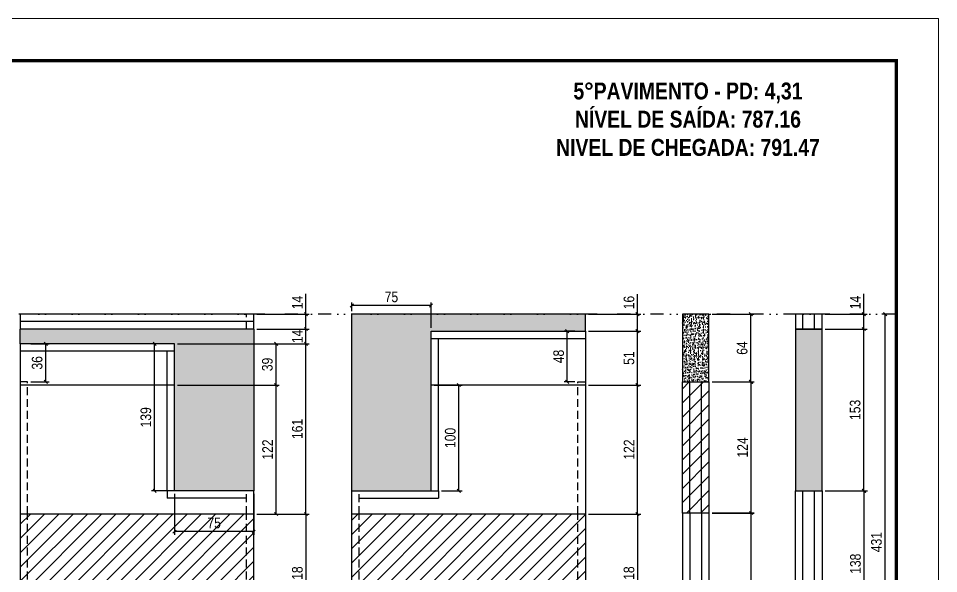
# Model space of a CAD drawing. Extents: x 14400 to 27878, y -21631 to 6985.
# Drawn here: x 19796 to 20667, y 5311 to 5836 of the extents above; entities that cross this region are included whole.
import ezdxf

# ---------------------------------------------------------------- set-up
doc = ezdxf.new("R2010")
doc.units = 0
for name, pattern in [('DASHED', [0.75, 0.5, -0.25]), ('DIVIDE2', [0.625, 0.25, -0.125, 0, -0.125, 0, -0.125]), ('HIDDEN', [0.375, 0.25, -0.125])]:
    doc.linetypes.add(name, pattern=pattern)
for name, color, linetype in [('COTA', 241, 'Continuous'), ('NOMENCLATURA', 7, 'Continuous'), ('Nível', 160, 'Continuous'), ('Painéis', 200, 'Continuous'), ('SARR_2.2x7', 40, 'Continuous'), ('Sarrafo de Pressão', 42, 'HIDDEN')]:
    doc.layers.add(name, color=color, linetype=linetype)
for name, color, linetype, lineweight in [('Folhas', 255, 'Continuous', 9), ('Hachura', 251, 'Continuous', 9), ('SARRAFO DE PRESSAO', 251, 'DASHED', 9)]:
    doc.layers.add(name, color=color, linetype=linetype, lineweight=lineweight)
doc.styles.add('COTA TECNICA', font='techl___.ttf', dxfattribs={"height": 10})
doc.styles.add('COTA TECNICA-50', font='techl___.ttf', dxfattribs={"height": 10})
doc.styles.add('ROMANC', font='techb___.ttf', dxfattribs={"height": 2.5})
doc.dimstyles.new('COTA PAINEL-50', dxfattribs={"dimtxt": 10, "dimasz": 3, "dimexe": 3, "dimexo": 3, "dimgap": 3, "dimtad": 1, "dimdec": 1, "dimzin": 12, "dimdsep": 46, "dimtxsty": 'COTA TECNICA-50', "dimblk1": 'OBLIQUE', "dimblk2": 'OBLIQUE', "dimsah": 1, "dimcen": 0.9, "dimclrd": 4, "dimclre": 4, "dimclrt": 240, "dimadec": 1, "dimazin": 3, "dimtfac": 1, "dimtdec": 1, "dimtmove": 0, "dimatfit": 3, "dimfxl": 1, "dimtolj": 1, "dimtzin": 12, "dimarcsym": 0})
doc.dimstyles.new('PAINEL', dxfattribs={"dimtxt": 10, "dimasz": 3, "dimexe": 3, "dimexo": 3, "dimgap": 3, "dimtad": 1, "dimdec": 1, "dimzin": 12, "dimdsep": 46, "dimtxsty": 'COTA TECNICA', "dimblk1": 'OBLIQUE', "dimblk2": 'OBLIQUE', "dimsah": 1, "dimcen": 0.9, "dimclrd": 4, "dimclre": 4, "dimclrt": 240, "dimadec": 1, "dimazin": 3, "dimtfac": 1, "dimtdec": 1, "dimtmove": 0, "dimatfit": 3, "dimfxl": 1, "dimtolj": 1, "dimtzin": 12, "dimarcsym": 0})

# ---------------------------------------------------------------- blocks, each defined once
blk = doc.blocks.new('9999999999')
at = {"layer": 'Folhas'}
blk.add_lwpolyline([(98138.98, 34190.21), (99623.98, 34190.21), (99623.98, 35240.21), (98138.98, 35240.21)], close=True, dxfattribs=at)
at = {"layer": 'Folhas', "color": 30, "const_width": 3}
blk.add_lwpolyline([(98213.98, 34230.21), (99583.98, 34230.21), (99583.98, 35200.21), (98213.98, 35200.21)], close=True, dxfattribs=at)
blk = doc.blocks.new('_Oblique')
at = {"color": 0, "linetype": 'ByBlock', "lineweight": -2}
blk.add_line((-0.5, -0.5), (0.5, 0.5), dxfattribs=at)
blk = doc.blocks.new('*D1455')
at = {"layer": 'COTA', "color": 4, "lineweight": -2, "transparency": 16777216}
for p, q in [((20452.65, 5368.46), (20492.57, 5368.46)), ((20489.57, 5125.44), (20489.57, 5368.46)), ((20452.65, 5125.44), (20492.57, 5125.44))]:
    blk.add_line(p, q, dxfattribs=at)
at = {"layer": 'Defpoints', "color": 0, "transparency": 16777216}
for p in [(20449.65, 5368.46), (20489.57, 5368.46), (20449.65, 5125.44)]:
    blk.add_point(p, dxfattribs=at)
at = {"layer": 'COTA', "color": 4, "lineweight": -2, "transparency": 16777216, "xscale": 3, "yscale": 3, "zscale": 3}
for p, rotation in [((20489.57, 5368.46), 90), ((20489.57, 5125.44), 270)]:
    blk.add_blockref('_Oblique', p, dxfattribs=dict(at, rotation=rotation))
at = {"layer": 'COTA', "color": 240, "transparency": 16777216, "insert": (20481.35, 5246.95), "char_height": 10, "attachment_point": 5, "rotation": 90, "style": 'COTA TECNICA-50'}
blk.add_mtext('\\A1;243', dxfattribs=at)
blk = doc.blocks.new('*D1527')
at = {"layer": 'COTA', "color": 4, "lineweight": -2, "transparency": 16777216}
for p, q in [((20452.65, 5556.44), (20492.25, 5556.44)), ((20489.25, 5492.42), (20489.25, 5556.44)), ((20452.65, 5492.42), (20492.25, 5492.42))]:
    blk.add_line(p, q, dxfattribs=at)
at = {"layer": 'Defpoints', "color": 0, "transparency": 16777216}
for p in [(20449.65, 5556.44), (20489.25, 5556.44), (20449.65, 5492.42)]:
    blk.add_point(p, dxfattribs=at)
at = {"layer": 'COTA', "color": 4, "lineweight": -2, "transparency": 16777216, "xscale": 3, "yscale": 3, "zscale": 3}
for p, rotation in [((20489.25, 5556.44), 90), ((20489.25, 5492.42), 270)]:
    blk.add_blockref('_Oblique', p, dxfattribs=dict(at, rotation=rotation))
at = {"layer": 'COTA', "color": 240, "transparency": 16777216, "insert": (20481.14, 5524.43), "char_height": 10, "attachment_point": 5, "rotation": 90, "style": 'COTA TECNICA'}
blk.add_mtext('\\A1;64', dxfattribs=at)
blk = doc.blocks.new('*D1528')
at = {"layer": 'COTA', "color": 4, "lineweight": -2, "transparency": 16777216}
for p, q in [((20623.97, 5556.44), (20613.4, 5556.44)), ((20616.4, 5125.44), (20616.4, 5556.44)), ((20623.97, 5125.44), (20613.4, 5125.44))]:
    blk.add_line(p, q, dxfattribs=at)
at = {"layer": 'Defpoints', "color": 0, "transparency": 16777216}
for p in [(20616.4, 5556.44), (20626.97, 5556.44), (20626.97, 5125.44)]:
    blk.add_point(p, dxfattribs=at)
at = {"layer": 'COTA', "color": 4, "lineweight": -2, "transparency": 16777216, "xscale": 3, "yscale": 3, "zscale": 3}
for p, rotation in [((20616.4, 5556.44), 90), ((20616.4, 5125.44), 270)]:
    blk.add_blockref('_Oblique', p, dxfattribs=dict(at, rotation=rotation))
at = {"layer": 'COTA', "color": 240, "transparency": 16777216, "insert": (20608.18, 5340.94), "char_height": 10, "attachment_point": 5, "rotation": 90, "style": 'COTA TECNICA'}
blk.add_mtext('\\A1;431', dxfattribs=at)
blk = doc.blocks.new('*D1557')
at = {"layer": 'COTA', "color": 4, "lineweight": -2, "transparency": 16777216}
for p, q in [((20022.01, 5367.44), (20071.38, 5367.44)), ((20068.38, 5367.44), (20068.38, 5249.44)), ((20022.01, 5249.44), (20071.38, 5249.44))]:
    blk.add_line(p, q, dxfattribs=at)
at = {"layer": 'Defpoints', "color": 0, "transparency": 16777216}
for p in [(20019.01, 5367.44), (20019.01, 5249.44), (20068.38, 5249.44)]:
    blk.add_point(p, dxfattribs=at)
at = {"layer": 'COTA', "color": 4, "lineweight": -2, "transparency": 16777216, "xscale": 3, "yscale": 3, "zscale": 3}
for p, rotation in [((20068.38, 5367.44), 90), ((20068.38, 5249.44), 270)]:
    blk.add_blockref('_Oblique', p, dxfattribs=dict(at, rotation=rotation))
at = {"layer": 'COTA', "color": 240, "transparency": 16777216, "insert": (20060.28, 5308.44), "char_height": 10, "attachment_point": 5, "rotation": 90, "style": 'COTA TECNICA'}
blk.add_mtext('\\A1;118', dxfattribs=at)
blk = doc.blocks.new('*D1558')
at = {"layer": 'COTA', "color": 4, "lineweight": -2, "transparency": 16777216}
for p, q in [((20452.65, 5492.42), (20492.57, 5492.42)), ((20489.57, 5368.44), (20489.57, 5492.42)), ((20452.65, 5368.44), (20492.57, 5368.44))]:
    blk.add_line(p, q, dxfattribs=at)
at = {"layer": 'Defpoints', "color": 0, "transparency": 16777216}
for p in [(20449.65, 5492.42), (20489.57, 5492.42), (20449.65, 5368.44)]:
    blk.add_point(p, dxfattribs=at)
at = {"layer": 'COTA', "color": 4, "lineweight": -2, "transparency": 16777216, "xscale": 3, "yscale": 3, "zscale": 3}
for p, rotation in [((20489.57, 5492.42), 90), ((20489.57, 5368.44), 270)]:
    blk.add_blockref('_Oblique', p, dxfattribs=dict(at, rotation=rotation))
at = {"layer": 'COTA', "color": 240, "transparency": 16777216, "insert": (20481.5, 5430.43), "char_height": 10, "attachment_point": 5, "rotation": 90, "style": 'COTA TECNICA'}
blk.add_mtext('\\A1;124', dxfattribs=at)
blk = doc.blocks.new('*D1711')
at = {"layer": 'COTA', "color": 4, "lineweight": -2, "transparency": 16777216}
for p, q in [((20335.78, 5367.44), (20385.15, 5367.44)), ((20382.15, 5367.44), (20382.15, 5249.44)), ((20335.78, 5249.44), (20385.15, 5249.44))]:
    blk.add_line(p, q, dxfattribs=at)
at = {"layer": 'Defpoints', "color": 0, "transparency": 16777216}
for p in [(20332.78, 5367.44), (20332.78, 5249.44), (20382.15, 5249.44)]:
    blk.add_point(p, dxfattribs=at)
at = {"layer": 'COTA', "color": 4, "lineweight": -2, "transparency": 16777216, "xscale": 3, "yscale": 3, "zscale": 3}
for p, rotation in [((20382.15, 5367.44), 90), ((20382.15, 5249.44), 270)]:
    blk.add_blockref('_Oblique', p, dxfattribs=dict(at, rotation=rotation))
at = {"layer": 'COTA', "color": 240, "transparency": 16777216, "insert": (20374.05, 5308.44), "char_height": 10, "attachment_point": 5, "rotation": 90, "style": 'COTA TECNICA'}
blk.add_mtext('\\A1;118', dxfattribs=at)
blk = doc.blocks.new('*D1712')
at = {"layer": 'COTA', "color": 4, "lineweight": -2, "transparency": 16777216}
for p, q in [((20189.78, 5489.44), (20216.06, 5489.44)), ((20213.06, 5389.44), (20213.06, 5489.44)), ((20196.78, 5389.44), (20216.06, 5389.44))]:
    blk.add_line(p, q, dxfattribs=at)
at = {"layer": 'Defpoints', "color": 0, "transparency": 16777216}
for p in [(20186.78, 5489.44), (20213.06, 5489.44), (20193.78, 5389.44)]:
    blk.add_point(p, dxfattribs=at)
at = {"layer": 'COTA', "color": 4, "lineweight": -2, "transparency": 16777216, "xscale": 3, "yscale": 3, "zscale": 3}
for p, rotation in [((20213.06, 5489.44), 90), ((20213.06, 5389.44), 270)]:
    blk.add_blockref('_Oblique', p, dxfattribs=dict(at, rotation=rotation))
at = {"layer": 'COTA', "color": 240, "transparency": 16777216, "insert": (20204.96, 5439.44), "char_height": 10, "attachment_point": 5, "rotation": 90, "style": 'COTA TECNICA'}
blk.add_mtext('\\A1;100', dxfattribs=at)
blk = doc.blocks.new('*D1713')
at = {"layer": 'COTA', "color": 4, "lineweight": -2, "transparency": 16777216}
for p, q in [((20322.78, 5540.44), (20312.61, 5540.44)), ((20315.61, 5492.44), (20315.61, 5540.44)), ((20322.78, 5492.44), (20312.61, 5492.44))]:
    blk.add_line(p, q, dxfattribs=at)
at = {"layer": 'Defpoints', "color": 0, "transparency": 16777216}
for p in [(20315.61, 5540.44), (20325.78, 5540.44), (20325.78, 5492.44)]:
    blk.add_point(p, dxfattribs=at)
at = {"layer": 'COTA', "color": 4, "lineweight": -2, "transparency": 16777216, "xscale": 3, "yscale": 3, "zscale": 3}
for p, rotation in [((20315.61, 5540.44), 90), ((20315.61, 5492.44), 270)]:
    blk.add_blockref('_Oblique', p, dxfattribs=dict(at, rotation=rotation))
at = {"layer": 'COTA', "color": 240, "transparency": 16777216, "insert": (20307.52, 5516.44), "char_height": 10, "attachment_point": 5, "rotation": 90, "style": 'COTA TECNICA'}
blk.add_mtext('\\A1;48', dxfattribs=at)
blk = doc.blocks.new('*D1714')
at = {"layer": 'COTA', "color": 4, "lineweight": -2, "transparency": 16777216}
for p, q in [((20111.78, 5559.44), (20111.78, 5567.64)), ((20186.78, 5564.64), (20111.78, 5564.64)), ((20186.78, 5543.44), (20186.78, 5567.64))]:
    blk.add_line(p, q, dxfattribs=at)
at = {"layer": 'Defpoints', "color": 0, "transparency": 16777216}
for p in [(20111.78, 5564.64), (20111.78, 5556.44), (20186.78, 5540.44)]:
    blk.add_point(p, dxfattribs=at)
at = {"layer": 'COTA', "color": 4, "lineweight": -2, "transparency": 16777216, "xscale": 3, "yscale": 3, "zscale": 3, "rotation": 180}
blk.add_blockref('_Oblique', (20111.78, 5564.64), dxfattribs=at)
at = {"layer": 'COTA', "color": 4, "lineweight": -2, "transparency": 16777216, "xscale": 3, "yscale": 3, "zscale": 3}
blk.add_blockref('_Oblique', (20186.78, 5564.64), dxfattribs=at)
at = {"layer": 'COTA', "color": 240, "transparency": 16777216, "insert": (20149.28, 5572.75), "char_height": 10, "attachment_point": 5, "style": 'COTA TECNICA'}
blk.add_mtext('\\A1;75', dxfattribs=at)
blk = doc.blocks.new('*D1715')
at = {"layer": 'COTA', "color": 4, "lineweight": -2, "transparency": 16777216}
for p, q in [((20335.78, 5489.44), (20385.15, 5489.44)), ((20382.15, 5367.44), (20382.15, 5489.44)), ((20335.78, 5367.44), (20385.15, 5367.44))]:
    blk.add_line(p, q, dxfattribs=at)
at = {"layer": 'Defpoints', "color": 0, "transparency": 16777216}
for p in [(20332.78, 5489.44), (20382.15, 5489.44), (20332.78, 5367.44)]:
    blk.add_point(p, dxfattribs=at)
at = {"layer": 'COTA', "color": 4, "lineweight": -2, "transparency": 16777216, "xscale": 3, "yscale": 3, "zscale": 3}
for p, rotation in [((20382.15, 5489.44), 90), ((20382.15, 5367.44), 270)]:
    blk.add_blockref('_Oblique', p, dxfattribs=dict(at, rotation=rotation))
at = {"layer": 'COTA', "color": 240, "transparency": 16777216, "insert": (20374.09, 5428.44), "char_height": 10, "attachment_point": 5, "rotation": 90, "style": 'COTA TECNICA'}
blk.add_mtext('\\A1;122', dxfattribs=at)
blk = doc.blocks.new('*D1716')
at = {"layer": 'COTA', "color": 4, "lineweight": -2, "transparency": 16777216}
for p, q in [((20382.15, 5556.44), (20382.15, 5575.45)), ((20335.78, 5556.44), (20385.15, 5556.44)), ((20382.15, 5540.44), (20382.15, 5556.44)), ((20335.78, 5540.44), (20385.15, 5540.44))]:
    blk.add_line(p, q, dxfattribs=at)
at = {"layer": 'Defpoints', "color": 0, "transparency": 16777216}
for p in [(20332.78, 5556.44), (20382.15, 5556.44), (20332.78, 5540.44)]:
    blk.add_point(p, dxfattribs=at)
at = {"layer": 'COTA', "color": 4, "lineweight": -2, "transparency": 16777216, "xscale": 3, "yscale": 3, "zscale": 3}
for p, rotation in [((20382.15, 5556.44), 90), ((20382.15, 5540.44), 270)]:
    blk.add_blockref('_Oblique', p, dxfattribs=dict(at, rotation=rotation))
at = {"layer": 'COTA', "color": 240, "transparency": 16777216, "insert": (20374.05, 5567.44), "char_height": 10, "attachment_point": 5, "rotation": 90, "style": 'COTA TECNICA'}
blk.add_mtext('\\A1;16', dxfattribs=at)
blk = doc.blocks.new('*D3811')
at = {"layer": 'COTA', "color": 4, "lineweight": -2, "transparency": 16777216}
for p, q in [((19947.01, 5489.44), (20043.15, 5489.44)), ((20040.15, 5367.44), (20040.15, 5489.44)), ((20022.01, 5367.44), (20043.15, 5367.44))]:
    blk.add_line(p, q, dxfattribs=at)
at = {"layer": 'Defpoints', "color": 0, "transparency": 16777216}
for p in [(19944.01, 5489.44), (20040.15, 5489.44), (20019.01, 5367.44)]:
    blk.add_point(p, dxfattribs=at)
at = {"layer": 'COTA', "color": 4, "lineweight": -2, "transparency": 16777216, "xscale": 3, "yscale": 3, "zscale": 3}
for p, rotation in [((20040.15, 5489.44), 90), ((20040.15, 5367.44), 270)]:
    blk.add_blockref('_Oblique', p, dxfattribs=dict(at, rotation=rotation))
at = {"layer": 'COTA', "color": 240, "transparency": 16777216, "insert": (20032.09, 5428.44), "char_height": 10, "attachment_point": 5, "rotation": 90, "style": 'COTA TECNICA'}
blk.add_mtext('\\A1;122', dxfattribs=at)
blk = doc.blocks.new('*D3812')
at = {"layer": 'COTA', "color": 4, "lineweight": -2, "transparency": 16777216}
for p, q in [((19947.01, 5528.44), (20043.15, 5528.44)), ((20040.15, 5489.44), (20040.15, 5528.44)), ((19947.01, 5489.44), (20043.15, 5489.44))]:
    blk.add_line(p, q, dxfattribs=at)
at = {"layer": 'Defpoints', "color": 0, "transparency": 16777216}
for p in [(19944.01, 5528.44), (20040.15, 5528.44), (19944.01, 5489.44)]:
    blk.add_point(p, dxfattribs=at)
at = {"layer": 'COTA', "color": 4, "lineweight": -2, "transparency": 16777216, "xscale": 3, "yscale": 3, "zscale": 3}
for p, rotation in [((20040.15, 5528.44), 90), ((20040.15, 5489.44), 270)]:
    blk.add_blockref('_Oblique', p, dxfattribs=dict(at, rotation=rotation))
at = {"layer": 'COTA', "color": 240, "transparency": 16777216, "insert": (20031.9, 5508.94), "char_height": 10, "attachment_point": 5, "rotation": 90, "style": 'COTA TECNICA'}
blk.add_mtext('\\A1;39', dxfattribs=at)
blk = doc.blocks.new('*D3813')
at = {"layer": 'COTA', "color": 4, "lineweight": -2, "transparency": 16777216}
for p, q in [((20022.01, 5542.44), (20071.38, 5542.44)), ((20068.38, 5528.44), (20068.38, 5542.44)), ((19947.01, 5528.44), (20071.38, 5528.44))]:
    blk.add_line(p, q, dxfattribs=at)
at = {"layer": 'Defpoints', "color": 0, "transparency": 16777216}
for p in [(20019.01, 5542.44), (20068.38, 5542.44), (19944.01, 5528.44)]:
    blk.add_point(p, dxfattribs=at)
at = {"layer": 'COTA', "color": 4, "lineweight": -2, "transparency": 16777216, "xscale": 3, "yscale": 3, "zscale": 3}
for p, rotation in [((20068.38, 5542.44), 90), ((20068.38, 5528.44), 270)]:
    blk.add_blockref('_Oblique', p, dxfattribs=dict(at, rotation=rotation))
at = {"layer": 'COTA', "color": 240, "transparency": 16777216, "insert": (20060.3, 5535.44), "char_height": 10, "attachment_point": 5, "rotation": 90, "style": 'COTA TECNICA'}
blk.add_mtext('\\A1;14', dxfattribs=at)
blk = doc.blocks.new('*D3814')
at = {"layer": 'COTA', "color": 4, "lineweight": -2, "transparency": 16777216}
for p, q in [((20068.38, 5556.44), (20068.38, 5575.55)), ((20022.01, 5556.44), (20071.38, 5556.44)), ((20068.38, 5542.44), (20068.38, 5556.44)), ((20022.01, 5542.44), (20071.38, 5542.44))]:
    blk.add_line(p, q, dxfattribs=at)
at = {"layer": 'Defpoints', "color": 0, "transparency": 16777216}
for p in [(20019.01, 5556.44), (20068.38, 5556.44), (20019.01, 5542.44)]:
    blk.add_point(p, dxfattribs=at)
at = {"layer": 'COTA', "color": 4, "lineweight": -2, "transparency": 16777216, "xscale": 3, "yscale": 3, "zscale": 3}
for p, rotation in [((20068.38, 5556.44), 90), ((20068.38, 5542.44), 270)]:
    blk.add_blockref('_Oblique', p, dxfattribs=dict(at, rotation=rotation))
at = {"layer": 'COTA', "color": 240, "transparency": 16777216, "insert": (20060.3, 5567.49), "char_height": 10, "attachment_point": 5, "rotation": 90, "style": 'COTA TECNICA'}
blk.add_mtext('\\A1;14', dxfattribs=at)
blk = doc.blocks.new('*D3815')
at = {"layer": 'COTA', "color": 4, "lineweight": -2, "transparency": 16777216}
for p, q in [((19944.01, 5386.44), (19944.01, 5347.84)), ((20019.01, 5386.44), (20019.01, 5347.84)), ((20019.01, 5350.84), (19944.01, 5350.84))]:
    blk.add_line(p, q, dxfattribs=at)
at = {"layer": 'Defpoints', "color": 0, "transparency": 16777216}
for p in [(19944.01, 5389.44), (20019.01, 5389.44), (19944.01, 5350.84)]:
    blk.add_point(p, dxfattribs=at)
at = {"layer": 'COTA', "color": 4, "lineweight": -2, "transparency": 16777216, "xscale": 3, "yscale": 3, "zscale": 3, "rotation": 180}
blk.add_blockref('_Oblique', (19944.01, 5350.84), dxfattribs=at)
at = {"layer": 'COTA', "color": 4, "lineweight": -2, "transparency": 16777216, "xscale": 3, "yscale": 3, "zscale": 3}
blk.add_blockref('_Oblique', (20019.01, 5350.84), dxfattribs=at)
at = {"layer": 'COTA', "color": 240, "transparency": 16777216, "insert": (19981.51, 5358.95), "char_height": 10, "attachment_point": 5, "style": 'COTA TECNICA'}
blk.add_mtext('\\A1;75', dxfattribs=at)
blk = doc.blocks.new('*D3816')
at = {"layer": 'COTA', "color": 4, "lineweight": -2, "transparency": 16777216}
for p, q in [((19947.01, 5528.44), (20071.38, 5528.44)), ((20068.38, 5367.44), (20068.38, 5528.44)), ((20022.01, 5367.44), (20071.38, 5367.44))]:
    blk.add_line(p, q, dxfattribs=at)
at = {"layer": 'Defpoints', "color": 0, "transparency": 16777216}
for p in [(19944.01, 5528.44), (20068.38, 5528.44), (20019.01, 5367.44)]:
    blk.add_point(p, dxfattribs=at)
at = {"layer": 'COTA', "color": 4, "lineweight": -2, "transparency": 16777216, "xscale": 3, "yscale": 3, "zscale": 3}
for p, rotation in [((20068.38, 5528.44), 90), ((20068.38, 5367.44), 270)]:
    blk.add_blockref('_Oblique', p, dxfattribs=dict(at, rotation=rotation))
at = {"layer": 'COTA', "color": 240, "transparency": 16777216, "insert": (20060.27, 5447.94), "char_height": 10, "attachment_point": 5, "rotation": 90, "style": 'COTA TECNICA'}
blk.add_mtext('\\A1;161', dxfattribs=at)
blk = doc.blocks.new('*D3818')
at = {"layer": 'COTA', "color": 4, "lineweight": -2, "transparency": 16777216}
for p, q in [((20559.67, 5542.44), (20599.27, 5542.44)), ((20596.27, 5389.44), (20596.27, 5542.44)), ((20559.67, 5389.44), (20599.27, 5389.44))]:
    blk.add_line(p, q, dxfattribs=at)
at = {"layer": 'Defpoints', "color": 0, "transparency": 16777216}
for p in [(20556.67, 5542.44), (20596.27, 5542.44), (20556.67, 5389.44)]:
    blk.add_point(p, dxfattribs=at)
at = {"layer": 'COTA', "color": 4, "lineweight": -2, "transparency": 16777216, "xscale": 3, "yscale": 3, "zscale": 3}
for p, rotation in [((20596.27, 5542.44), 90), ((20596.27, 5389.44), 270)]:
    blk.add_blockref('_Oblique', p, dxfattribs=dict(at, rotation=rotation))
at = {"layer": 'COTA', "color": 240, "transparency": 16777216, "insert": (20588.05, 5465.94), "char_height": 10, "attachment_point": 5, "rotation": 90, "style": 'COTA TECNICA'}
blk.add_mtext('\\A1;153', dxfattribs=at)
blk = doc.blocks.new('*D3817')
at = {"layer": 'COTA', "color": 4, "lineweight": -2, "transparency": 16777216}
for p, q in [((20559.67, 5389.44), (20599.59, 5389.44)), ((20596.59, 5251.44), (20596.59, 5389.44)), ((20559.67, 5251.44), (20599.59, 5251.44))]:
    blk.add_line(p, q, dxfattribs=at)
at = {"layer": 'Defpoints', "color": 0, "transparency": 16777216}
for p in [(20556.67, 5389.44), (20596.59, 5389.44), (20556.67, 5251.44)]:
    blk.add_point(p, dxfattribs=at)
at = {"layer": 'COTA', "color": 4, "lineweight": -2, "transparency": 16777216, "xscale": 3, "yscale": 3, "zscale": 3}
for p, rotation in [((20596.59, 5389.44), 90), ((20596.59, 5251.44), 270)]:
    blk.add_blockref('_Oblique', p, dxfattribs=dict(at, rotation=rotation))
at = {"layer": 'COTA', "color": 240, "transparency": 16777216, "insert": (20588.35, 5320.44), "char_height": 10, "attachment_point": 5, "rotation": 90, "style": 'COTA TECNICA'}
blk.add_mtext('\\A1;138', dxfattribs=at)
blk = doc.blocks.new('*D3822')
at = {"layer": 'COTA', "color": 4, "lineweight": -2, "transparency": 16777216}
for p, q in [((19941.01, 5528.44), (19922.2, 5528.44)), ((19925.2, 5389.44), (19925.2, 5528.44)), ((19941.01, 5389.44), (19922.2, 5389.44))]:
    blk.add_line(p, q, dxfattribs=at)
at = {"layer": 'Defpoints', "color": 0, "transparency": 16777216}
for p in [(19925.2, 5528.44), (19944.01, 5528.44), (19944.01, 5389.44)]:
    blk.add_point(p, dxfattribs=at)
at = {"layer": 'COTA', "color": 4, "lineweight": -2, "transparency": 16777216, "xscale": 3, "yscale": 3, "zscale": 3}
for p, rotation in [((19925.2, 5528.44), 90), ((19925.2, 5389.44), 270)]:
    blk.add_blockref('_Oblique', p, dxfattribs=dict(at, rotation=rotation))
at = {"layer": 'COTA', "color": 240, "transparency": 16777216, "insert": (19916.95, 5458.94), "char_height": 10, "attachment_point": 5, "rotation": 90, "style": 'COTA TECNICA'}
blk.add_mtext('\\A1;139', dxfattribs=at)
blk = doc.blocks.new('*D3823')
at = {"layer": 'COTA', "color": 4, "lineweight": -2, "transparency": 16777216}
for p, q in [((19808.01, 5528.44), (19825.34, 5528.44)), ((19822.34, 5492.44), (19822.34, 5528.44)), ((19808.01, 5492.44), (19825.34, 5492.44))]:
    blk.add_line(p, q, dxfattribs=at)
at = {"layer": 'Defpoints', "color": 0, "transparency": 16777216}
for p in [(19805.01, 5528.44), (19822.34, 5528.44), (19805.01, 5492.44)]:
    blk.add_point(p, dxfattribs=at)
at = {"layer": 'COTA', "color": 4, "lineweight": -2, "transparency": 16777216, "xscale": 3, "yscale": 3, "zscale": 3}
for p, rotation in [((19822.34, 5528.44), 90), ((19822.34, 5492.44), 270)]:
    blk.add_blockref('_Oblique', p, dxfattribs=dict(at, rotation=rotation))
at = {"layer": 'COTA', "color": 240, "transparency": 16777216, "insert": (19814.12, 5510.44), "char_height": 10, "attachment_point": 5, "rotation": 90, "style": 'COTA TECNICA'}
blk.add_mtext('\\A1;36', dxfattribs=at)
blk = doc.blocks.new('*D3824')
at = {"layer": 'COTA', "color": 4, "lineweight": -2, "transparency": 16777216}
for p, q in [((20335.78, 5540.44), (20385.15, 5540.44)), ((20382.15, 5489.44), (20382.15, 5540.44)), ((20335.78, 5489.44), (20385.15, 5489.44))]:
    blk.add_line(p, q, dxfattribs=at)
at = {"layer": 'Defpoints', "color": 0, "transparency": 16777216}
for p in [(20332.78, 5540.44), (20382.15, 5540.44), (20332.78, 5489.44)]:
    blk.add_point(p, dxfattribs=at)
at = {"layer": 'COTA', "color": 4, "lineweight": -2, "transparency": 16777216, "xscale": 3, "yscale": 3, "zscale": 3}
for p, rotation in [((20382.15, 5540.44), 90), ((20382.15, 5489.44), 270)]:
    blk.add_blockref('_Oblique', p, dxfattribs=dict(at, rotation=rotation))
at = {"layer": 'COTA', "color": 240, "transparency": 16777216, "insert": (20374.04, 5514.94), "char_height": 10, "attachment_point": 5, "rotation": 90, "style": 'COTA TECNICA'}
blk.add_mtext('\\A1;51', dxfattribs=at)
blk = doc.blocks.new('*D3825')
at = {"layer": 'COTA', "color": 4, "lineweight": -2, "transparency": 16777216}
for p, q in [((20596.27, 5556.44), (20596.27, 5575.55)), ((20559.67, 5556.44), (20599.27, 5556.44)), ((20596.27, 5542.44), (20596.27, 5556.44)), ((20559.67, 5542.44), (20599.27, 5542.44))]:
    blk.add_line(p, q, dxfattribs=at)
at = {"layer": 'Defpoints', "color": 0, "transparency": 16777216}
for p in [(20556.67, 5556.44), (20596.27, 5556.44), (20556.67, 5542.44)]:
    blk.add_point(p, dxfattribs=at)
at = {"layer": 'COTA', "color": 4, "lineweight": -2, "transparency": 16777216, "xscale": 3, "yscale": 3, "zscale": 3}
for p, rotation in [((20596.27, 5556.44), 90), ((20596.27, 5542.44), 270)]:
    blk.add_blockref('_Oblique', p, dxfattribs=dict(at, rotation=rotation))
at = {"layer": 'COTA', "color": 240, "transparency": 16777216, "insert": (20588.19, 5567.49), "char_height": 10, "attachment_point": 5, "rotation": 90, "style": 'COTA TECNICA'}
blk.add_mtext('\\A1;14', dxfattribs=at)

msp = doc.modelspace()

# ---------------------------------------------------------------- hatches: boundary and pattern name
at = {"layer": 'COTA'}
h = msp.add_hatch(dxfattribs=at)
h.set_pattern_fill('AR-CONC', color=256, scale=0.03)
h.paths.add_polyline_path([(20186.78, 5540.44), (20332.78, 5540.44), (20332.78, 5556.44), (20111.78, 5556.44), (20111.78, 5389.44), (20186.78, 5389.44)])
h = msp.add_hatch(dxfattribs=at)
h.set_pattern_fill('AR-CONC', color=256, scale=0.03)
h.set_pattern_definition([(50, (1568.1346, 71), (5.4655401, -0.4781726), [0.5715, -6.2865]), (355, (1568.1346, 71), (-1.0573026, 5.7317054), [0.4572, -5.0292175]), (100.451445, (1568.59, 70.96), (4.4082374, 5.2535326), [0.4857003, -5.3427073]), (46.1842, (1568.1346, 72.524), (8.1323712, -1.2612698), [0.85725, -9.42975]), (96.635558, (1568.812, 72.419), (7.122124, 7.4227837), [0.7285507, -8.0140682]), (351.18415, (1568.1346, 72.524), (7.122124, 7.4227837), [0.685799, -7.543792]), (21, (1568.8966, 72.143), (4.5484317, -3.0679559), [0.5715, -6.2865]), (326, (1568.8966, 72.143), (1.8540609, 5.525639), [0.4572, -5.0292]), (71.451445, (1569.2756, 71.8873), (6.4024926, 2.457683), [0.4857003, -5.3426981]), (37.5, (1568.1346, 71), (0.0926581, 2.53665117), [0, -4.96824, 0, -5.1054, 0, -5.04825]), (7.5, (1568.1346, 71), (2.00458988, 3.00541724), [0, -2.91084, 0, -4.85394, 0, -1.92405]), (327.5, (1566.4353, 71), (4.06771786, -0.17186232), [0, -1.905, 0, -5.9436, 0, -7.8867]), (317.5, (1565.6733, 71), (4.44387544, 0.7627947), [0, -2.4765, 0, -3.94716, 0, -5.6007])])
h.paths.add_polyline_path([(20449.65, 5556.44), (20424.65, 5556.44), (20424.65, 5492.42), (20449.65, 5492.42)])
h = msp.add_hatch(dxfattribs=at)
h.set_pattern_fill('AR-CONC', color=256, scale=0.03)
h.set_pattern_definition([(50, (-83.1125, 0), (5.4655401, -0.4781726), [0.5715, -6.2865]), (355, (-83.1125, 0), (-1.0573026, 5.7317054), [0.4572, -5.0292175]), (100.451445, (-82.657, -0.04), (4.4082374, 5.2535326), [0.4857003, -5.3427073]), (46.1842, (-83.1125, 1.524), (8.1323712, -1.2612698), [0.85725, -9.42975]), (96.635558, (-82.435, 1.419), (7.122124, 7.4227837), [0.7285507, -8.0140682]), (351.18415, (-83.1125, 1.524), (7.122124, 7.4227837), [0.685799, -7.543792]), (21, (-82.3505, 1.143), (4.5484317, -3.0679559), [0.5715, -6.2865]), (326, (-82.3505, 1.143), (1.8540609, 5.525639), [0.4572, -5.0292]), (71.451445, (-81.9715, 0.8873), (6.4024926, 2.457683), [0.4857003, -5.3426981]), (37.5, (-83.1125, 0), (0.0926581, 2.53665117), [0, -4.96824, 0, -5.1054, 0, -5.04825]), (7.5, (-83.1125, 0), (2.00458988, 3.00541724), [0, -2.91084, 0, -4.85394, 0, -1.92405]), (327.5, (-84.8118, 0), (4.06771786, -0.17186232), [0, -1.905, 0, -5.9436, 0, -7.8867]), (317.5, (-85.5738, 0), (4.44387544, 0.76279473), [0, -2.4765, 0, -3.94716, 0, -5.6007])])
h.paths.add_polyline_path([(20019.01, 5542.44), (19798.01, 5542.44), (19798.01, 5528.44), (19944.01, 5528.44), (19944.01, 5389.44), (20019.01, 5389.44)])
h = msp.add_hatch(dxfattribs=at)
h.set_pattern_fill('AR-CONC', color=256, scale=0.03)
h.set_pattern_definition([(50, (1675.154, 71), (5.4655401, -0.4781726), [0.5715, -6.2865]), (355, (1675.154, 71), (-1.0573026, 5.7317054), [0.4572, -5.0292175]), (100.451445, (1675.6095, 70.96), (4.4082374, 5.2535326), [0.4857003, -5.3427073]), (46.1842, (1675.154, 72.524), (8.1323712, -1.2612698), [0.85725, -9.42975]), (96.635558, (1675.832, 72.419), (7.122124, 7.4227837), [0.7285507, -8.0140682]), (351.18415, (1675.154, 72.524), (7.122124, 7.4227837), [0.685799, -7.543792]), (21, (1675.916, 72.143), (4.5484317, -3.0679559), [0.5715, -6.2865]), (326, (1675.916, 72.143), (1.8540609, 5.525639), [0.4572, -5.0292]), (71.451445, (1676.295, 71.8873), (6.4024926, 2.457683), [0.4857003, -5.3426981]), (37.5, (1675.154, 71), (0.0926581, 2.53665117), [0, -4.96824, 0, -5.1054, 0, -5.04825]), (7.5, (1675.154, 71), (2.00458988, 3.00541724), [0, -2.91084, 0, -4.85394, 0, -1.92405]), (327.5, (1673.4548, 71), (4.06771786, -0.17186232), [0, -1.905, 0, -5.9436, 0, -7.8867]), (317.5, (1672.693, 71), (4.44387544, 0.7627947), [0, -2.4765, 0, -3.94716, 0, -5.6007])])
h.paths.add_polyline_path([(20556.67, 5542.44), (20531.67, 5542.44), (20531.67, 5389.44), (20556.67, 5389.44)])
at = {"layer": 'Hachura', "linetype": 'ByBlock'}
h = msp.add_hatch(dxfattribs=at)
h.set_pattern_fill('ANSI31', color=256, scale=3)
h.paths.add_polyline_path([(20019.01, 5367.44), (19798.01, 5367.44), (19798.01, 5249.44), (20019.01, 5249.44)])
h.paths.add_polyline_path([(20019.01, 5249.44), (19798.01, 5249.44), (19798.01, 5127.44), (20019.01, 5127.44)])
h.paths.add_polyline_path([(20332.78, 5249.44), (20111.78, 5249.44), (20111.78, 5127.44), (20332.78, 5127.44)])
h.paths.add_polyline_path([(20332.78, 5367.44), (20111.78, 5367.44), (20111.78, 5249.44), (20332.78, 5249.44)])
h.paths.add_polyline_path([(20449.65, 5492.42), (20424.65, 5492.42), (20424.65, 5368.44), (20449.65, 5368.44)])
h.paths.add_polyline_path([(20556.67, 5251.44), (20531.67, 5251.44), (20531.67, 5127.44), (20556.67, 5127.44)])

# ---------------------------------------------------------------- linework, layer by layer
at = {"layer": 'COTA', "linetype": 'ByBlock'}
for p, q in [((20111.78, 5389.44), (20111.78, 5556.44)), ((20332.78, 5556.44), (20111.78, 5556.44)), ((20332.78, 5540.44), (20332.78, 5556.44))]:
    msp.add_line(p, q, dxfattribs=at)
at = {"layer": 'COTA'}
for p, q in [((19798.01, 5528.44), (19798.01, 5542.44)), ((20019.01, 5542.44), (20019.01, 5389.44)), ((20325.78, 5492.44), (20332.78, 5492.44)), ((19944.01, 5389.44), (19937.01, 5389.44)), ((19937.01, 5389.44), (19937.01, 5382.44)), ((20186.78, 5389.44), (20193.78, 5389.44)), ((20193.78, 5389.44), (20193.78, 5382.44))]:
    msp.add_line(p, q, dxfattribs=at)
at = {"layer": 'COTA', "linetype": 'ByBlock'}
for points in [[(20424.65, 5492.42), (20449.65, 5492.42), (20449.65, 5556.44), (20424.65, 5556.44)], [(20531.67, 5389.44), (20556.67, 5389.44), (20556.67, 5542.44), (20531.67, 5542.44)]]:
    msp.add_lwpolyline(points, close=True, dxfattribs=at)
at = {"layer": 'Nível', "color": 4, "linetype": 'DIVIDE2', "ltscale": 50}
msp.add_line((20626.97, 5556.44), (19795.72, 5556.44), dxfattribs=at)
at = {"layer": 'Painéis'}
for p, q in [((19798.01, 5556.44), (19798.01, 5542.44)), ((20019.01, 5556.44), (19798.01, 5556.44)), ((20019.01, 5542.44), (20019.01, 5556.44)), ((20019.01, 5542.44), (19798.01, 5542.44)), ((20186.78, 5540.44), (20332.78, 5540.44)), ((20186.78, 5389.44), (20186.78, 5540.44)), ((20332.78, 5540.44), (20332.78, 5249.44)), ((19944.01, 5528.44), (19798.01, 5528.44)), ((19798.01, 5528.44), (19798.01, 5249.44)), ((19944.01, 5389.44), (19944.01, 5528.44)), ((19944.01, 5489.44), (19798.01, 5489.44)), ((20332.78, 5489.44), (20186.78, 5489.44)), ((20019.01, 5389.44), (19944.01, 5389.44)), ((20019.01, 5249.44), (20019.01, 5389.44)), ((20111.78, 5249.44), (20111.78, 5389.44)), ((20111.78, 5389.44), (20186.78, 5389.44)), ((20019.01, 5367.44), (19798.01, 5367.44)), ((20332.78, 5367.44), (20111.78, 5367.44)), ((20424.65, 5368.44), (20424.65, 5127.44)), ((20449.65, 5368.44), (20449.65, 5127.44))]:
    msp.add_line(p, q, dxfattribs=at)
for points in [[(20531.67, 5542.44), (20556.67, 5542.44), (20556.67, 5556.44), (20531.67, 5556.44)], [(20424.65, 5492.42), (20449.65, 5492.42), (20449.65, 5368.44), (20424.65, 5368.44)], [(20531.67, 5389.44), (20556.67, 5389.44), (20556.67, 5251.44), (20531.67, 5251.44)]]:
    msp.add_lwpolyline(points, close=True, dxfattribs=at)
at = {"layer": 'SARR_2.2x7'}
for p, q in [((20538.67, 5542.44), (20538.67, 5556.44)), ((20549.67, 5542.44), (20549.67, 5556.44)), ((20019.01, 5549.44), (19798.01, 5549.44)), ((20186.78, 5533.44), (20332.78, 5533.44)), ((20193.78, 5489.44), (20193.78, 5533.44)), ((19944.01, 5521.44), (19798.01, 5521.44)), ((19937.01, 5389.44), (19937.01, 5521.44)), ((20193.78, 5389.44), (20193.78, 5489.44)), ((20431.65, 5368.46), (20431.65, 5492.42)), ((20442.65, 5368.46), (20442.65, 5492.42)), ((20538.67, 5251.46), (20538.67, 5389.44)), ((20549.67, 5251.46), (20549.67, 5389.44)), ((20012.01, 5382.44), (19937.01, 5382.44)), ((20118.78, 5382.44), (20193.78, 5382.44)), ((20431.65, 5368.46), (20431.65, 5127.44)), ((20442.65, 5368.46), (20442.65, 5127.44))]:
    msp.add_line(p, q, dxfattribs=at)
at = {"layer": 'Sarrafo de Pressão', "ltscale": 30}
for p, q in [((20012.01, 5542.44), (20012.01, 5556.44)), ((19805.01, 5492.44), (19798.01, 5492.44)), ((19805.01, 5367.44), (19805.01, 5492.44)), ((20325.78, 5367.44), (20325.78, 5492.44)), ((20012.01, 5367.44), (20012.01, 5389.44)), ((20118.78, 5367.44), (20118.78, 5389.44)), ((19805.01, 5249.44), (19805.01, 5367.44)), ((20012.01, 5249.44), (20012.01, 5367.44)), ((20118.78, 5249.44), (20118.78, 5367.44)), ((20325.78, 5249.44), (20325.78, 5367.44))]:
    msp.add_line(p, q, dxfattribs=at)

# ---------------------------------------------------------------- block references
at = {"layer": 'SARRAFO DE PRESSAO', "color": 6, "linetype": 'ByBlock'}
msp.add_blockref('9999999999', (-78957.01, -29404.05), dxfattribs=at)

# ---------------------------------------------------------------- texts
at = {"layer": 'NOMENCLATURA', "color": 2, "insert": (20429.81, 5802.21), "char_height": 16, "attachment_point": 2, "style": 'ROMANC'}
msp.add_mtext_dynamic_manual_height_columns('\\P5°PAVIMENTO - PD: 4,31\\PNÍVEL DE SAÍDA: 787.16\\PNIVEL DE CHEGADA: 791.47', width=432.3511, gutter_width=1, heights=[0], dxfattribs=at)

# ---------------------------------------------------------------- dimensions: what is measured, and where the dimension line sits
at = {"layer": 'COTA'}
for base, p1, p2, dimstyle, picture, middle in [((20068.38, 5556.44), (20019.01, 5542.44), (20019.01, 5556.44), 'PAINEL', '*D3814', (20060.3, 5567.49)), ((20382.15, 5556.44), (20332.78, 5540.44), (20332.78, 5556.44), 'PAINEL', '*D1716', (20374.05, 5567.44)), ((20596.27, 5556.44), (20556.67, 5542.44), (20556.67, 5556.44), 'PAINEL', '*D3825', (20588.19, 5567.49)), ((20489.25, 5556.44), (20449.65, 5492.42), (20449.65, 5556.44), 'PAINEL', '*D1527', (20481.14, 5524.43)), ((20616.4, 5556.44), (20626.97, 5125.44), (20626.97, 5556.44), 'PAINEL', '*D1528', (20608.18, 5340.94)), ((20315.61, 5540.44), (20325.78, 5492.44), (20325.78, 5540.44), 'PAINEL', '*D1713', (20307.52, 5516.44)), ((20382.15, 5540.44), (20332.78, 5489.44), (20332.78, 5540.44), 'PAINEL', '*D3824', (20374.04, 5514.94)), ((20596.27, 5542.44), (20556.67, 5389.44), (20556.67, 5542.44), 'PAINEL', '*D3818', (20588.05, 5465.94)), ((19822.34, 5528.44), (19805.01, 5492.44), (19805.01, 5528.44), 'PAINEL', '*D3823', (19814.12, 5510.44)), ((19925.2, 5528.44), (19944.01, 5389.44), (19944.01, 5528.44), 'PAINEL', '*D3822', (19916.95, 5458.94)), ((20068.38, 5528.44), (20019.01, 5367.44), (19944.01, 5528.44), 'PAINEL', '*D3816', (20060.27, 5447.94)), ((20489.57, 5492.42), (20449.65, 5368.44), (20449.65, 5492.42), 'PAINEL', '*D1558', (20481.5, 5430.43)), ((20040.15, 5489.44), (20019.01, 5367.44), (19944.01, 5489.44), 'PAINEL', '*D3811', (20032.09, 5428.44)), ((20213.06, 5489.44), (20193.78, 5389.44), (20186.78, 5489.44), 'PAINEL', '*D1712', (20204.96, 5439.44)), ((20382.15, 5489.44), (20332.78, 5367.44), (20332.78, 5489.44), 'PAINEL', '*D1715', (20374.09, 5428.44)), ((20596.59, 5389.44), (20556.67, 5251.44), (20556.67, 5389.44), 'PAINEL', '*D3817', (20588.35, 5320.44)), ((20068.38, 5249.44), (20019.01, 5367.44), (20019.01, 5249.44), 'PAINEL', '*D1557', (20060.28, 5308.44)), ((20382.15, 5249.44), (20332.78, 5367.44), (20332.78, 5249.44), 'PAINEL', '*D1711', (20374.05, 5308.44)), ((20489.57, 5368.46), (20449.65, 5125.44), (20449.65, 5368.46), 'COTA PAINEL-50', '*D1455', (20481.35, 5246.95))]:
    dim = msp.add_linear_dim(base=base, p1=p1, p2=p2, angle=90, dimstyle=dimstyle, dxfattribs=at)
    dim.commit()
    dim.dimension.update_dxf_attribs({"geometry": picture, "text_midpoint": middle})
for base, p1, p2, picture, middle in [((20111.78, 5564.64), (20186.78, 5540.44), (20111.78, 5556.44), '*D1714', (20149.28, 5572.75)), ((19944.01, 5350.84), (20019.01, 5389.44), (19944.01, 5389.44), '*D3815', (19981.51, 5358.95))]:
    dim = msp.add_linear_dim(base=base, p1=p1, p2=p2, dimstyle='PAINEL', dxfattribs=at)
    dim.commit()
    dim.dimension.update_dxf_attribs({"geometry": picture, "text_midpoint": middle})
dim = msp.add_linear_dim(base=(20068.38, 5542.44), p1=(19944.01, 5528.44), p2=(20019.01, 5542.44), angle=90, dimstyle='PAINEL', override={"dimtmove": 1}, dxfattribs=at)
dim.commit()
dim.dimension.update_dxf_attribs({"geometry": '*D3813', "text_midpoint": (20068.38, 5535.44), "dimtype": 160})
dim = msp.add_linear_dim(base=(20040.15, 5528.44), p1=(19944.01, 5489.44), p2=(19944.01, 5528.44), angle=90, dimstyle='PAINEL', override={"dimtmove": 1}, dxfattribs=at)
dim.commit()
dim.dimension.update_dxf_attribs({"geometry": '*D3812', "text_midpoint": (20031.9, 5508.94)})

doc.saveas('drawing.dxf')
